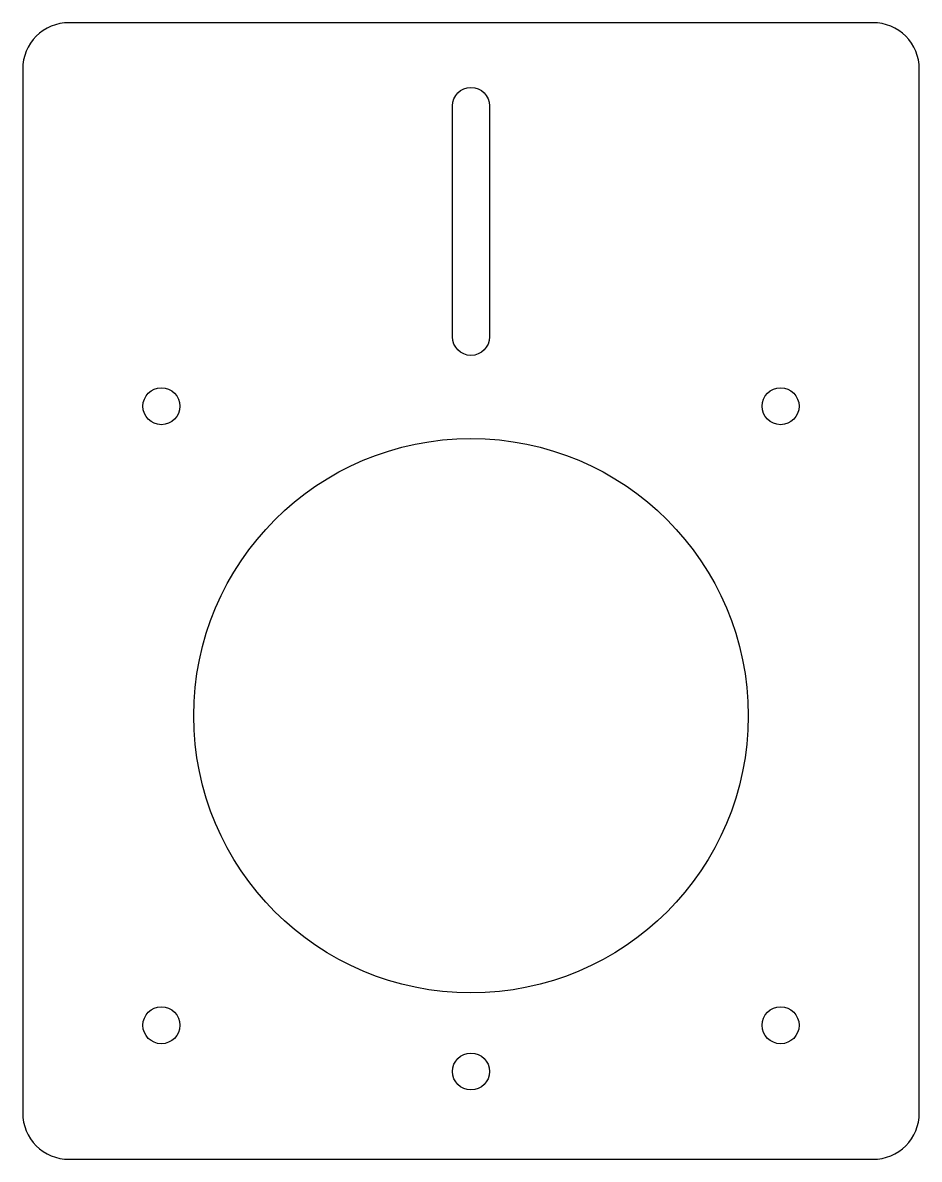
# Model space of a CAD drawing. Header units: millimetres. Extents: x 0 to 97, y 0 to 123.
import ezdxf

# ---------------------------------------------------------------- set-up
doc = ezdxf.new("R2010")
doc.units = ezdxf.units.MM

msp = doc.modelspace()

# ---------------------------------------------------------------- linework, layer by layer
for points in [[(92, 123), (5, 123, 0.414214), (0, 118), (0, 5, 0.414214), (5, 0), (92, 0, 0.414214), (97, 5), (97, 118, 0.414214)], [(46.5, 89), (46.5, 114, -1), (50.5, 114), (50.5, 89, -1)]]:
    msp.add_lwpolyline(points, format="xyb", close=True)
for centre, radius in [((15, 81.5), 2), ((82, 81.5), 2), ((48.5, 48), 30), ((15, 14.5), 2), ((82, 14.5), 2), ((48.5, 9.5), 2)]:
    msp.add_circle(centre, radius)

doc.saveas('drawing.dxf')
